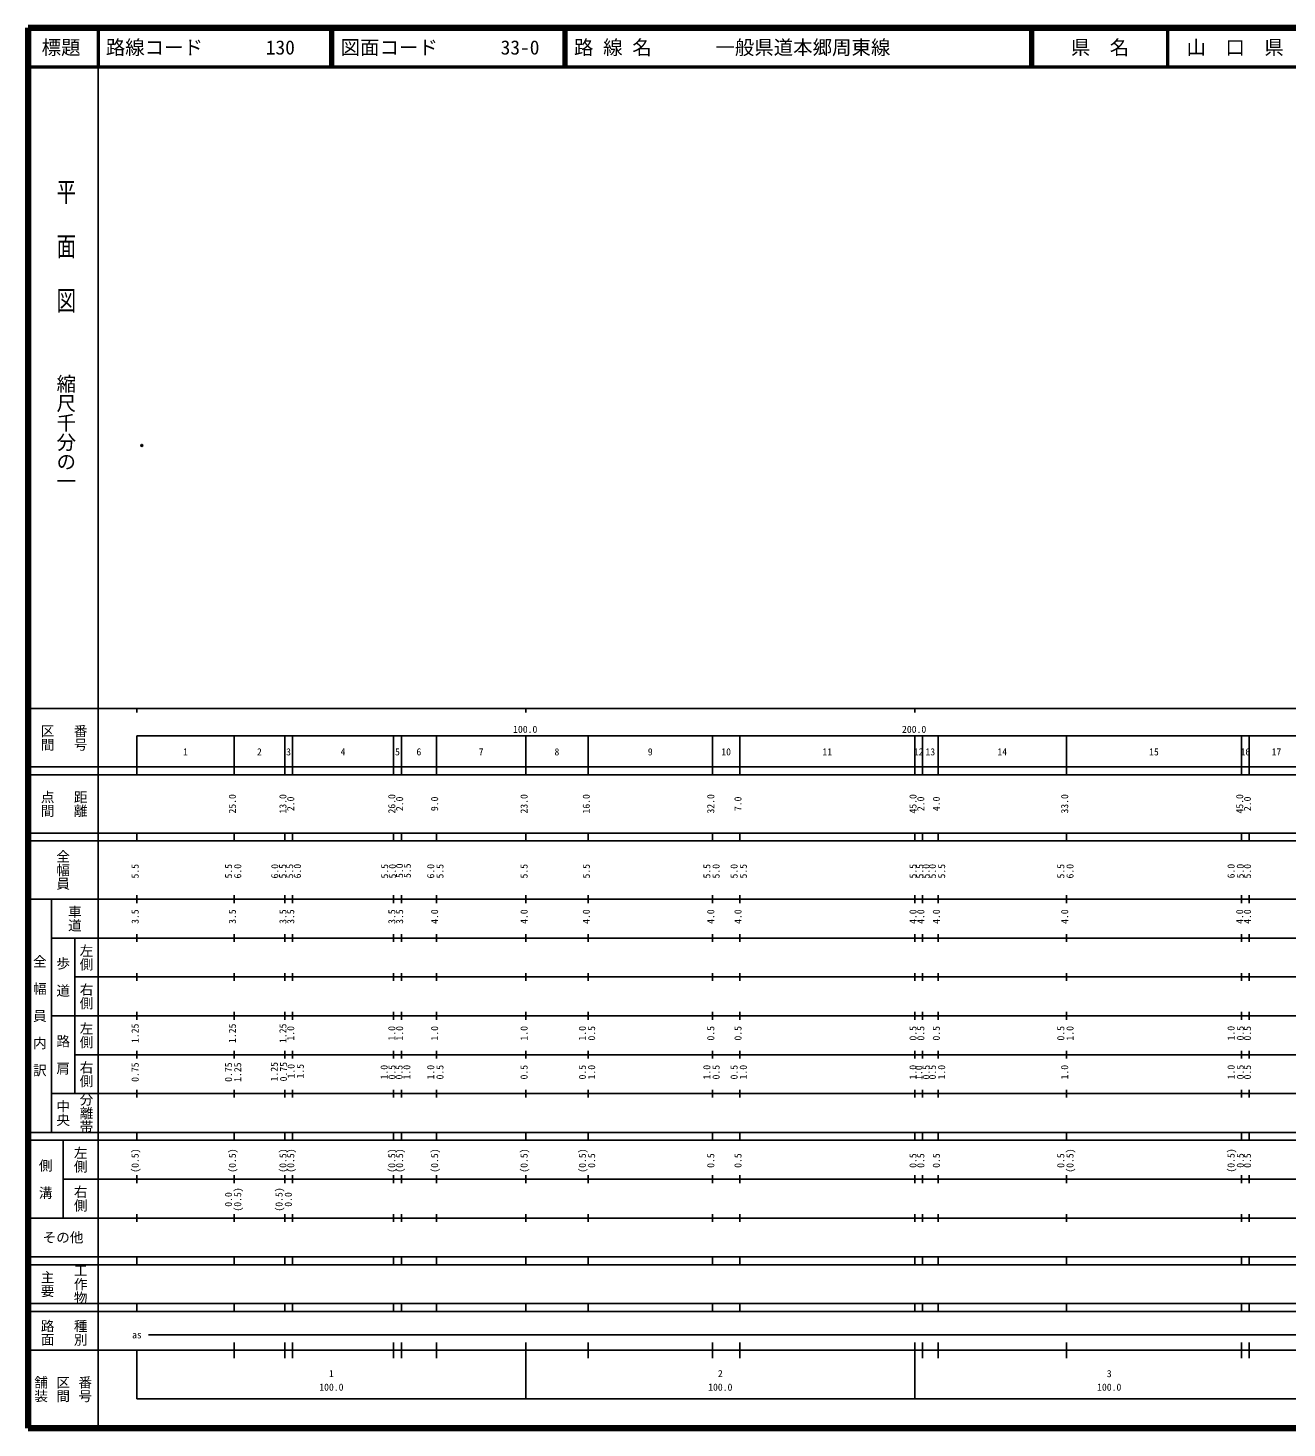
# Model space of a CAD drawing. Units: millimetres on the paper. Extents: x 40 to 680, y 20 to 380.
# Drawn here: x 40 to 363.7, y 20 to 380 of the extents above; entities that cross this region are included whole.
import ezdxf
from ezdxf.enums import TextEntityAlignment as Align

# ---------------------------------------------------------------- set-up
doc = ezdxf.new("R2010")
doc.units = ezdxf.units.MM
doc.header["$PDMODE"] = 32
doc.header["$PDSIZE"] = 0.5
doc.layers.add('M-OTRS', color=6, linetype='Continuous')
doc.layers.add('M-TTL-TXT', color=7, linetype='Continuous')
for name, color, linetype, lineweight in [('M-TTL', 2, 'Continuous', 140), ('M-TTL-BAND', 7, 'Continuous', 25), ('M-TTL-LINE', 7, 'Continuous', 50)]:
    doc.layers.add(name, color=color, linetype=linetype, lineweight=lineweight)
doc.styles.add('@ＭＳ ゴシック', font='')
doc.styles.add('ＭＳ ゴシック', font='')
doc.styles.get('@ＭＳ ゴシック').set_extended_font_data('@MS Gothic')
doc.styles.get('ＭＳ ゴシック').set_extended_font_data('MS Gothic')

msp = doc.modelspace()

# ---------------------------------------------------------------- linework, layer by layer
at = {"layer": 'M-OTRS'}
msp.add_point((69.236, 272.662), dxfattribs=at)
at = {"layer": 'M-TTL'}
for p, q in [((40, 380), (40, 20)), ((680, 380), (40, 380)), ((40, 20), (680, 20))]:
    msp.add_line(p, q, dxfattribs=at)
at = {"layer": 'M-TTL-BAND'}
for p, q in [((58, 370), (58, 20)), ((40, 205), (579, 205)), ((68, 205), (68, 204)), ((168, 205), (168, 204)), ((268, 205), (268, 204)), ((68, 198), (579, 198)), ((68, 198), (68, 188)), ((93, 188), (93, 198)), ((106, 188), (106, 198)), ((108, 188), (108, 198)), ((134, 188), (134, 198)), ((136, 188), (136, 198)), ((145, 188), (145, 198)), ((168, 188), (168, 198)), ((184, 188), (184, 198)), ((216, 188), (216, 198)), ((223, 188), (223, 198)), ((268, 188), (268, 198)), ((270, 188), (270, 198)), ((274, 188), (274, 198)), ((307, 188), (307, 198)), ((352, 188), (352, 198)), ((354, 188), (354, 198)), ((40, 190), (579, 190)), ((40, 188), (579, 188)), ((40, 173), (579, 173)), ((68, 171), (68, 173)), ((93, 171), (93, 173)), ((106, 171), (106, 173)), ((108, 171), (108, 173)), ((134, 171), (134, 173)), ((136, 171), (136, 173)), ((145, 171), (145, 173)), ((168, 171), (168, 173)), ((184, 171), (184, 173)), ((216, 171), (216, 173)), ((223, 171), (223, 173)), ((268, 171), (268, 173)), ((270, 171), (270, 173)), ((274, 171), (274, 173)), ((307, 171), (307, 173)), ((352, 171), (352, 173)), ((354, 171), (354, 173)), ((40, 171), (579, 171)), ((40, 156), (579, 156)), ((46, 96), (46, 156)), ((68, 155), (68, 157)), ((93, 155), (93, 157)), ((106, 155), (106, 157)), ((108, 155), (108, 157)), ((134, 155), (134, 157)), ((136, 155), (136, 157)), ((145, 155), (145, 157)), ((168, 155), (168, 157)), ((184, 155), (184, 157)), ((216, 155), (216, 157)), ((223, 155), (223, 157)), ((268, 155), (268, 157)), ((270, 155), (270, 157)), ((274, 155), (274, 157)), ((307, 155), (307, 157)), ((352, 155), (352, 157)), ((354, 155), (354, 157)), ((46, 146), (579, 146)), ((52, 146), (52, 106)), ((68, 145), (68, 147)), ((93, 145), (93, 147)), ((106, 145), (106, 147)), ((108, 145), (108, 147)), ((134, 145), (134, 147)), ((136, 145), (136, 147)), ((145, 145), (145, 147)), ((168, 145), (168, 147)), ((184, 145), (184, 147)), ((216, 145), (216, 147)), ((223, 145), (223, 147)), ((268, 145), (268, 147)), ((270, 145), (270, 147)), ((274, 145), (274, 147)), ((307, 145), (307, 147)), ((352, 145), (352, 147)), ((354, 145), (354, 147)), ((68, 135), (68, 137)), ((93, 135), (93, 137)), ((106, 135), (106, 137)), ((108, 135), (108, 137)), ((134, 135), (134, 137)), ((136, 135), (136, 137)), ((145, 135), (145, 137)), ((168, 135), (168, 137)), ((184, 135), (184, 137)), ((216, 135), (216, 137)), ((223, 135), (223, 137)), ((268, 135), (268, 137)), ((270, 135), (270, 137)), ((274, 135), (274, 137)), ((307, 135), (307, 137)), ((352, 135), (352, 137)), ((354, 135), (354, 137)), ((52, 136), (579, 136)), ((46, 126), (579, 126)), ((68, 125), (68, 127)), ((93, 125), (93, 127)), ((106, 125), (106, 127)), ((108, 125), (108, 127)), ((134, 125), (134, 127)), ((136, 125), (136, 127)), ((145, 125), (145, 127)), ((168, 125), (168, 127)), ((184, 125), (184, 127)), ((216, 125), (216, 127)), ((223, 125), (223, 127)), ((268, 125), (268, 127)), ((270, 125), (270, 127)), ((274, 125), (274, 127)), ((307, 125), (307, 127)), ((352, 125), (352, 127)), ((354, 125), (354, 127)), ((52, 116), (579, 116)), ((68, 115), (68, 117)), ((93, 115), (93, 117)), ((106, 115), (106, 117)), ((108, 115), (108, 117)), ((134, 115), (134, 117)), ((136, 115), (136, 117)), ((145, 115), (145, 117)), ((168, 115), (168, 117)), ((184, 115), (184, 117)), ((216, 115), (216, 117)), ((223, 115), (223, 117)), ((268, 115), (268, 117)), ((270, 115), (270, 117)), ((274, 115), (274, 117)), ((307, 115), (307, 117)), ((352, 115), (352, 117)), ((354, 115), (354, 117)), ((46, 106), (579, 106)), ((68, 105), (68, 107)), ((93, 105), (93, 107)), ((106, 105), (106, 107)), ((108, 105), (108, 107)), ((134, 105), (134, 107)), ((136, 105), (136, 107)), ((145, 105), (145, 107)), ((168, 105), (168, 107)), ((184, 105), (184, 107)), ((216, 105), (216, 107)), ((223, 105), (223, 107)), ((268, 105), (268, 107)), ((270, 105), (270, 107)), ((274, 105), (274, 107)), ((307, 105), (307, 107)), ((352, 105), (352, 107)), ((354, 105), (354, 107)), ((40, 96), (579, 96)), ((40, 94), (579, 94)), ((49, 94), (49, 74)), ((68, 94), (68, 96)), ((93, 94), (93, 96)), ((106, 94), (106, 96)), ((108, 94), (108, 96)), ((134, 94), (134, 96)), ((136, 94), (136, 96)), ((145, 94), (145, 96)), ((168, 94), (168, 96)), ((184, 94), (184, 96)), ((216, 94), (216, 96)), ((223, 94), (223, 96)), ((268, 94), (268, 96)), ((270, 94), (270, 96)), ((274, 94), (274, 96)), ((307, 94), (307, 96)), ((352, 94), (352, 96)), ((354, 94), (354, 96)), ((49, 84), (579, 84)), ((68, 83), (68, 85)), ((93, 83), (93, 85)), ((106, 83), (106, 85)), ((108, 83), (108, 85)), ((134, 83), (134, 85)), ((136, 83), (136, 85)), ((145, 83), (145, 85)), ((168, 83), (168, 85)), ((184, 83), (184, 85)), ((216, 83), (216, 85)), ((223, 83), (223, 85)), ((268, 83), (268, 85)), ((270, 83), (270, 85)), ((274, 83), (274, 85)), ((307, 83), (307, 85)), ((352, 83), (352, 85)), ((354, 83), (354, 85)), ((40, 74), (579, 74)), ((68, 73), (68, 75)), ((93, 73), (93, 75)), ((106, 73), (106, 75)), ((108, 73), (108, 75)), ((134, 73), (134, 75)), ((136, 73), (136, 75)), ((145, 73), (145, 75)), ((168, 73), (168, 75)), ((184, 73), (184, 75)), ((216, 73), (216, 75)), ((223, 73), (223, 75)), ((268, 73), (268, 75)), ((270, 73), (270, 75)), ((274, 73), (274, 75)), ((307, 73), (307, 75)), ((352, 73), (352, 75)), ((354, 73), (354, 75)), ((40, 64), (579, 64)), ((40, 62), (579, 62)), ((68, 62), (68, 64)), ((93, 62), (93, 64)), ((106, 62), (106, 64)), ((108, 62), (108, 64)), ((134, 62), (134, 64)), ((136, 62), (136, 64)), ((145, 62), (145, 64)), ((168, 62), (168, 64)), ((184, 62), (184, 64)), ((216, 62), (216, 64)), ((223, 62), (223, 64)), ((268, 62), (268, 64)), ((270, 62), (270, 64)), ((274, 62), (274, 64)), ((307, 62), (307, 64)), ((352, 62), (352, 64)), ((354, 62), (354, 64)), ((40, 52), (579, 52)), ((68, 50), (68, 52)), ((93, 50), (93, 52)), ((106, 50), (106, 52)), ((108, 50), (108, 52)), ((134, 50), (134, 52)), ((136, 50), (136, 52)), ((145, 50), (145, 52)), ((168, 50), (168, 52)), ((184, 50), (184, 52)), ((216, 50), (216, 52)), ((223, 50), (223, 52)), ((268, 50), (268, 52)), ((270, 50), (270, 52)), ((274, 50), (274, 52)), ((307, 50), (307, 52)), ((352, 50), (352, 52)), ((354, 50), (354, 52)), ((40, 50), (579, 50)), ((71, 44), (565, 44)), ((40, 40), (579, 40)), ((68, 40), (68, 27.5)), ((93, 38), (93, 42)), ((106, 38), (106, 42)), ((108, 38), (108, 42)), ((134, 38), (134, 42)), ((136, 38), (136, 42)), ((145, 38), (145, 42)), ((168, 27.5), (168, 42)), ((184, 38), (184, 42)), ((216, 38), (216, 42)), ((223, 38), (223, 42)), ((268, 27.5), (268, 42)), ((270, 38), (270, 42)), ((274, 38), (274, 42)), ((307, 38), (307, 42)), ((352, 38), (352, 42)), ((354, 38), (354, 42)), ((68, 27.5), (579, 27.5))]:
    msp.add_line(p, q, dxfattribs=at)
at = {"layer": 'M-TTL-LINE'}
for p, q in [((58, 380), (58, 370)), ((117.75, 380), (117.75, 370)), ((118.25, 380), (118.25, 370)), ((177.75, 380), (177.75, 370)), ((178.25, 380), (178.25, 370)), ((297.75, 380), (297.75, 370)), ((298.25, 380), (298.25, 370)), ((333, 380), (333, 370)), ((40, 370), (680, 370))]:
    msp.add_line(p, q, dxfattribs=at)

# ---------------------------------------------------------------- texts
at = {"layer": 'M-TTL-BAND', "style": '@ＭＳ ゴシック', "width": 1.4}
msp.add_text('平  面  図', height=3.666, rotation=270, dxfattribs=at).set_placement((49.777, 306.475), align=Align.MIDDLE_RIGHT)
at = {"layer": 'M-TTL-BAND', "style": '@ＭＳ ゴシック'}
msp.add_text('縮尺千分の一', height=3.666, rotation=270, dxfattribs=at).set_placement((49.777, 261.03), align=Align.MIDDLE_RIGHT)
for s, p in [('区間', (45, 197.5)), ('番号', (53.5, 197.5)), ('点間', (45, 180.5)), ('距離', (53.5, 180.5)), ('全幅員', (49, 163.5)), ('車道', (52, 151)), ('左側', (55, 141)), ('全\u3000幅\u3000員\u3000内\u3000訳', (43, 126)), ('歩\u3000道', (49, 136)), ('右側', (55, 131)), ('左側', (55, 121)), ('路\u3000肩', (49, 116)), ('右側', (55, 111)), ('分離帯', (55, 101)), ('中央', (49, 101)), ('左側', (53.5, 89)), ('側\u3000溝', (44.5, 84)), ('右側', (53.5, 79)), ('工作物', (53.5, 57)), ('主要', (45, 57)), ('路面', (45, 44.5)), ('種別', (53.5, 44.5)), ('舗装', (43.333, 30)), ('区間', (49, 30)), ('番号', (54.667, 30))]:
    msp.add_text(s, height=2.566, rotation=270, dxfattribs=at).set_placement(p, align=Align.MIDDLE_CENTER)
at = {"layer": 'M-TTL-BAND', "style": 'ＭＳ ゴシック'}
for s, p in [('100.0', (167.844, 198.195)), ('200.0', (267.844, 198.195)), ('1', (80.5, 192.405)), ('2', (99.5, 192.405)), ('3', (107, 192.405)), ('4', (121, 192.405)), ('5', (135, 192.405)), ('6', (140.5, 192.405)), ('7', (156.5, 192.405)), ('8', (176, 192.405)), ('9', (200, 192.405)), ('10', (219.5, 192.405)), ('11', (245.5, 192.405)), ('12', (269, 192.405)), ('13', (272, 192.405)), ('14', (290.5, 192.405)), ('15', (329.5, 192.405)), ('16', (353, 192.405)), ('17', (361, 192.405)), ('as', (68, 42.5)), ('1', (118, 32.523)), ('2', (218, 32.523)), ('3', (318, 32.523)), ('100.0', (118, 29.033)), ('100.0', (218, 29.033)), ('100.0', (318, 29.033))]:
    msp.add_text(s, height=1.833, dxfattribs=at).set_placement(p, align=Align.BOTTOM_CENTER)
for s, p in [('25.0', (94, 180.5)), ('13.0', (107, 180.5)), ('2.0', (109, 180.5)), ('26.0', (135, 180.5)), ('2.0', (137, 180.5)), ('9.0', (146, 180.5)), ('23.0', (169, 180.5)), ('16.0', (185, 180.5)), ('32.0', (217, 180.5)), ('7.0', (224, 180.5)), ('45.0', (269, 180.5)), ('2.0', (271, 180.5)), ('4.0', (275, 180.5)), ('33.0', (308, 180.5)), ('45.0', (353, 180.5)), ('2.0', (355, 180.5)), ('5.5', (69, 163.174)), ('5.5', (93, 163.174)), ('6.0', (95.37, 163.174)), ('6.0', (104.907, 163.174)), ('5.5', (106.907, 163.174)), ('5.5', (108.734, 163.202)), ('6.0', (110.734, 163.202)), ('5.5', (133.15, 163.174)), ('5.0', (135.15, 163.174)), ('5.0', (136.977, 163.295)), ('5.5', (138.977, 163.295)), ('6.0', (145, 163.174)), ('5.5', (147.37, 163.174)), ('5.5', (169, 163.174)), ('5.5', (185, 163.174)), ('5.5', (216, 163.174)), ('5.0', (218.37, 163.174)), ('5.0', (223, 163.174)), ('5.5', (225.37, 163.174)), ('5.5', (269, 163.174)), ('5.5', (270.728, 163.174)), ('5.0', (272.37, 163.174)), ('5.0', (274, 163.174)), ('5.5', (276.37, 163.174)), ('5.5', (307, 163.174)), ('6.0', (309.37, 163.174)), ('6.0', (350.786, 163.202)), ('5.0', (353.156, 163.202)), ('5.0', (355, 163.174)), ('3.5', (69, 151.5)), ('3.5', (94, 151.5)), ('3.5', (107, 151.5)), ('3.5', (109, 151.5)), ('3.5', (135, 151.5)), ('3.5', (137, 151.5)), ('4.0', (146, 151.5)), ('4.0', (169, 151.5)), ('4.0', (185, 151.5)), ('4.0', (217, 151.5)), ('4.0', (224, 151.5)), ('4.0', (269, 151.5)), ('4.0', (271, 151.5)), ('4.0', (275, 151.5)), ('4.0', (308, 151.5)), ('4.0', (353, 151.5)), ('4.0', (355, 151.5)), ('1.25', (69, 121.5)), ('1.25', (94, 121.5)), ('1.25', (107, 121.5)), ('1.0', (109, 121.5)), ('1.0', (135, 121.5)), ('1.0', (137, 121.5)), ('1.0', (146, 121.5)), ('1.0', (169, 121.5)), ('1.0', (184, 121.5)), ('0.5', (186.37, 121.5)), ('0.5', (217, 121.5)), ('0.5', (224, 121.5)), ('0.5', (269, 121.5)), ('0.5', (271, 121.5)), ('0.5', (275, 121.5)), ('0.5', (307, 121.5)), ('1.0', (309.37, 121.5)), ('1.0', (350.786, 121.528)), ('0.5', (353.156, 121.528)), ('0.5', (355, 121.5)), ('0.75', (69, 111.5)), ('0.75', (93, 111.5)), ('1.25', (95.37, 111.5)), ('1.25', (104.786, 111.621)), ('0.75', (107.156, 111.621)), ('1.0', (109.093, 111.743)), ('1.5', (111.463, 111.743)), ('1.0', (133.029, 111.5)), ('0.5', (135.029, 111.5)), ('0.5', (136.856, 111.5)), ('1.0', (138.856, 111.5)), ('1.0', (145, 111.5)), ('0.5', (147.37, 111.5)), ('0.5', (169, 111.5)), ('0.5', (184, 111.5)), ('1.0', (186.37, 111.5)), ('1.0', (216, 111.5)), ('0.5', (218.37, 111.5)), ('0.5', (223, 111.5)), ('1.0', (225.37, 111.5)), ('1.0', (269, 111.5)), ('1.0', (270.486, 111.379)), ('0.5', (272.37, 111.5)), ('0.5', (274, 111.5)), ('1.0', (276.37, 111.5)), ('1.0', (308, 111.5)), ('1.0', (350.786, 111.528)), ('0.5', (353.156, 111.528)), ('0.5', (355, 111.5)), ('(0.5)', (69, 88.764)), ('(0.5)', (94, 88.764)), ('(0.5)', (107, 88.764)), ('(0.5)', (109, 88.764)), ('(0.5)', (135, 88.764)), ('(0.5)', (137, 88.764)), ('(0.5)', (146, 88.764)), ('(0.5)', (169, 88.764)), ('(0.5)', (184, 88.764)), ('0.5', (186.37, 88.764)), ('0.5', (217, 88.764)), ('0.5', (224, 88.764)), ('0.5', (269, 88.764)), ('0.5', (271, 88.764)), ('0.5', (275, 88.764)), ('0.5', (307, 88.764)), ('(0.5)', (309.37, 88.764)), ('(0.5)', (350.786, 88.792)), ('0.5', (353.156, 88.792)), ('0.5', (355, 88.764)), ('0.0', (93, 78.764)), ('(0.5)', (95.37, 78.764)), ('(0.5)', (106, 78.764)), ('0.0', (108.37, 78.764))]:
    msp.add_text(s, height=1.833, rotation=90, dxfattribs=at).set_placement(p, align=Align.BOTTOM_CENTER)
msp.add_text('その他', height=2.566, dxfattribs=at).set_placement((49, 69), align=Align.MIDDLE_CENTER)
at = {"layer": 'M-TTL-TXT', "style": 'ＭＳ ゴシック'}
for s, p in [('標題', (48.5, 375)), ('県\u3000名', (315.625, 375)), ('山\u3000口\u3000県', (350.375, 375))]:
    msp.add_text(s, height=3.666, dxfattribs=at).set_placement(p, align=Align.MIDDLE_CENTER)
for s, p in [('路線コード', (60, 375)), ('130', (101.142, 375)), ('図面コード', (120.38, 375)), ('33-0', (161.521, 375)), ('路 線 名', (180.38, 375)), ('一般県道本郷周東線', (216.734, 375))]:
    msp.add_text(s, height=3.666, dxfattribs=at).set_placement(p, align=Align.MIDDLE_LEFT)

doc.saveas('drawing.dxf')
